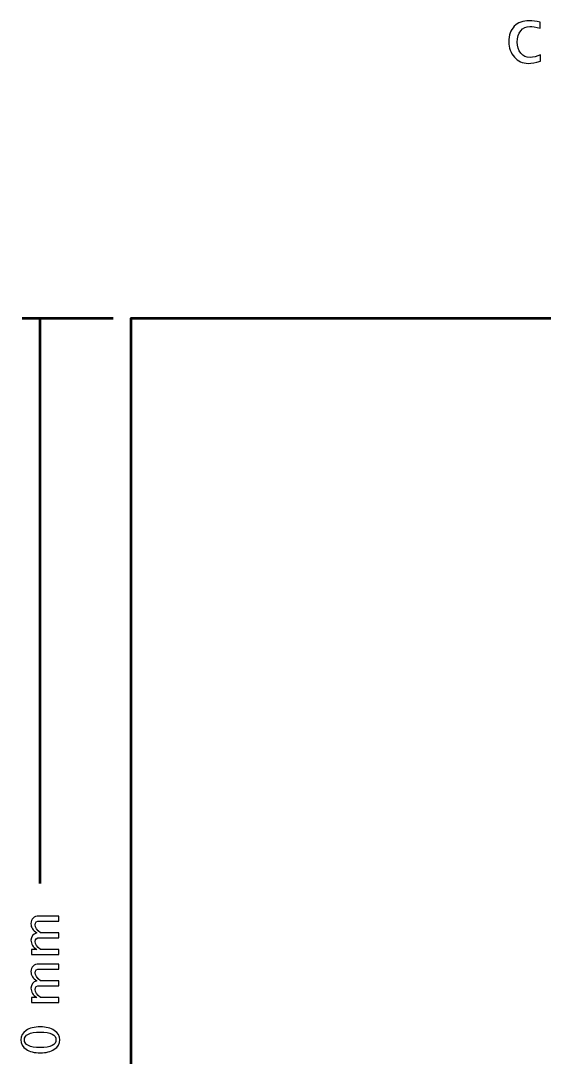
# Model space of a CAD drawing. Header units: centimetres. Extents: x -21.1 to 20.5, y -19 to 20.1.
# Drawn here: x -21.06 to -12.43, y 0.82 to 17.91 of the extents above; entities that cross this region are included whole.
import ezdxf

# ---------------------------------------------------------------- set-up
doc = ezdxf.new("R2010")
doc.units = ezdxf.units.CM
doc.header["$MEASUREMENT"] = 0
doc.layers.add('Layer 1', color=7, linetype='Continuous')

msp = doc.modelspace()

# ---------------------------------------------------------------- linework, layer by layer
at = {"layer": 'Layer 1', "lineweight": 53}
msp.add_lwpolyline([(-19.25, -10), (13.25, -10), (13.25, 13), (-19.25, 13), (-19.25, -10)], close=True, dxfattribs=at)
at = {"layer": 'Layer 1'}
for points, knots in [([(-12.49309, 17.23919), (-12.57204, 17.21548), (-12.6402, 17.20363), (-12.69756, 17.20363), (-12.69756, 17.20363), (-12.78858, 17.20363), (-12.86393, 17.23729), (-12.92383, 17.30438), (-12.92383, 17.30438), (-12.98373, 17.37169), (-13.01379, 17.45657), (-13.01379, 17.55881), (-13.01379, 17.55881), (-13.01379, 17.66803), (-12.98416, 17.75333), (-12.92489, 17.81429), (-12.92489, 17.81429), (-12.86562, 17.87546), (-12.78286, 17.90594), (-12.6766, 17.90594), (-12.6766, 17.90594), (-12.62432, 17.90594), (-12.56548, 17.89874), (-12.50071, 17.88435), (-12.50071, 17.88435), (-12.50071, 17.88435), (-12.50071, 17.78148), (-12.50071, 17.78148), (-12.50071, 17.78148), (-12.5695, 17.8018), (-12.62559, 17.81196), (-12.66877, 17.81196), (-12.66877, 17.81196), (-12.73143, 17.81196), (-12.78159, 17.78847), (-12.81906, 17.74169), (-12.81906, 17.74169), (-12.85652, 17.69491), (-12.87536, 17.63247), (-12.87536, 17.55457), (-12.87536, 17.55457), (-12.87536, 17.47901), (-12.85589, 17.41805), (-12.81715, 17.37127), (-12.81715, 17.37127), (-12.77842, 17.3247), (-12.72783, 17.30142), (-12.66496, 17.30142), (-12.66496, 17.30142), (-12.60929, 17.30142), (-12.55214, 17.31581), (-12.49309, 17.3446), (-12.49309, 17.3446), (-12.49309, 17.3446), (-12.49309, 17.23919), (-12.49309, 17.23919)], [0, 0, 0, 0, 0.06666667, 0.06666667, 0.06666667, 0.06666667, 0.13333333, 0.13333333, 0.13333333, 0.13333333, 0.2, 0.2, 0.2, 0.2, 0.26666667, 0.26666667, 0.26666667, 0.26666667, 0.33333333, 0.33333333, 0.33333333, 0.33333333, 0.4, 0.4, 0.4, 0.4, 0.46666667, 0.46666667, 0.46666667, 0.46666667, 0.53333333, 0.53333333, 0.53333333, 0.53333333, 0.6, 0.6, 0.6, 0.6, 0.66666667, 0.66666667, 0.66666667, 0.66666667, 0.73333333, 0.73333333, 0.73333333, 0.73333333, 0.8, 0.8, 0.8, 0.8, 0.86666667, 0.86666667, 0.86666667, 0.86666667, 1, 1, 1, 1]), ([(-20.43631, 2.51826), (-20.43631, 2.51826), (-20.88505, 2.51826), (-20.88505, 2.51826), (-20.88505, 2.51826), (-20.88505, 2.51826), (-20.88505, 2.59954), (-20.88505, 2.59954), (-20.88505, 2.59954), (-20.88505, 2.59954), (-20.80024, 2.59954), (-20.80024, 2.59954), (-20.80024, 2.59954), (-20.86303, 2.63919), (-20.89436, 2.68999), (-20.89436, 2.75222), (-20.89436, 2.75222), (-20.89436, 2.8122), (-20.86303, 2.85298), (-20.80024, 2.87471), (-20.80024, 2.87471), (-20.8636, 2.91323), (-20.89521, 2.96347), (-20.89521, 3.02513), (-20.89521, 3.02513), (-20.89521, 3.0645), (-20.88363, 3.09512), (-20.86035, 3.117), (-20.86035, 3.117), (-20.83707, 3.13887), (-20.80447, 3.14988), (-20.76256, 3.14988), (-20.76256, 3.14988), (-20.76256, 3.14988), (-20.43631, 3.14988), (-20.43631, 3.14988), (-20.43631, 3.14988), (-20.43631, 3.14988), (-20.43631, 3.0686), (-20.43631, 3.0686), (-20.43631, 3.0686), (-20.43631, 3.0686), (-20.74915, 3.0686), (-20.74915, 3.0686), (-20.74915, 3.0686), (-20.80024, 3.0686), (-20.82578, 3.04828), (-20.82578, 3.00764), (-20.82578, 3.00764), (-20.82578, 2.96544), (-20.796, 2.92113), (-20.73631, 2.87471), (-20.73631, 2.87471), (-20.73631, 2.87471), (-20.43631, 2.87471), (-20.43631, 2.87471), (-20.43631, 2.87471), (-20.43631, 2.87471), (-20.43631, 2.79343), (-20.43631, 2.79343), (-20.43631, 2.79343), (-20.43631, 2.79343), (-20.74944, 2.79343), (-20.74944, 2.79343), (-20.74944, 2.79343), (-20.80094, 2.79343), (-20.82662, 2.77283), (-20.82662, 2.73148), (-20.82662, 2.73148), (-20.82662, 2.69042), (-20.79671, 2.64639), (-20.73674, 2.59954), (-20.73674, 2.59954), (-20.73674, 2.59954), (-20.43631, 2.59954), (-20.43631, 2.59954), (-20.43631, 2.59954), (-20.43631, 2.59954), (-20.43631, 2.51826), (-20.43631, 2.51826)], [0, 0, 0, 0, 0.04761905, 0.04761905, 0.04761905, 0.04761905, 0.0952381, 0.0952381, 0.0952381, 0.0952381, 0.14285714, 0.14285714, 0.14285714, 0.14285714, 0.19047619, 0.19047619, 0.19047619, 0.19047619, 0.23809524, 0.23809524, 0.23809524, 0.23809524, 0.28571429, 0.28571429, 0.28571429, 0.28571429, 0.33333333, 0.33333333, 0.33333333, 0.33333333, 0.38095238, 0.38095238, 0.38095238, 0.38095238, 0.42857143, 0.42857143, 0.42857143, 0.42857143, 0.47619048, 0.47619048, 0.47619048, 0.47619048, 0.52380952, 0.52380952, 0.52380952, 0.52380952, 0.57142857, 0.57142857, 0.57142857, 0.57142857, 0.61904762, 0.61904762, 0.61904762, 0.61904762, 0.66666667, 0.66666667, 0.66666667, 0.66666667, 0.71428571, 0.71428571, 0.71428571, 0.71428571, 0.76190476, 0.76190476, 0.76190476, 0.76190476, 0.80952381, 0.80952381, 0.80952381, 0.80952381, 0.85714286, 0.85714286, 0.85714286, 0.85714286, 0.9047619, 0.9047619, 0.9047619, 0.9047619, 1, 1, 1, 1]), ([(-20.43631, 1.72775), (-20.43631, 1.72775), (-20.88505, 1.72775), (-20.88505, 1.72775), (-20.88505, 1.72775), (-20.88505, 1.72775), (-20.88505, 1.80903), (-20.88505, 1.80903), (-20.88505, 1.80903), (-20.88505, 1.80903), (-20.80024, 1.80903), (-20.80024, 1.80903), (-20.80024, 1.80903), (-20.86303, 1.84868), (-20.89436, 1.89948), (-20.89436, 1.96171), (-20.89436, 1.96171), (-20.89436, 2.02169), (-20.86303, 2.06247), (-20.80024, 2.0842), (-20.80024, 2.0842), (-20.8636, 2.12272), (-20.89521, 2.17296), (-20.89521, 2.23462), (-20.89521, 2.23462), (-20.89521, 2.27399), (-20.88363, 2.30461), (-20.86035, 2.32649), (-20.86035, 2.32649), (-20.83707, 2.34836), (-20.80447, 2.35937), (-20.76256, 2.35937), (-20.76256, 2.35937), (-20.76256, 2.35937), (-20.43631, 2.35937), (-20.43631, 2.35937), (-20.43631, 2.35937), (-20.43631, 2.35937), (-20.43631, 2.27809), (-20.43631, 2.27809), (-20.43631, 2.27809), (-20.43631, 2.27809), (-20.74915, 2.27809), (-20.74915, 2.27809), (-20.74915, 2.27809), (-20.80024, 2.27809), (-20.82578, 2.25777), (-20.82578, 2.21713), (-20.82578, 2.21713), (-20.82578, 2.17493), (-20.796, 2.13062), (-20.73631, 2.0842), (-20.73631, 2.0842), (-20.73631, 2.0842), (-20.43631, 2.0842), (-20.43631, 2.0842), (-20.43631, 2.0842), (-20.43631, 2.0842), (-20.43631, 2.00292), (-20.43631, 2.00292), (-20.43631, 2.00292), (-20.43631, 2.00292), (-20.74944, 2.00292), (-20.74944, 2.00292), (-20.74944, 2.00292), (-20.80094, 2.00292), (-20.82662, 1.98232), (-20.82662, 1.94097), (-20.82662, 1.94097), (-20.82662, 1.89991), (-20.79671, 1.85588), (-20.73674, 1.80903), (-20.73674, 1.80903), (-20.73674, 1.80903), (-20.43631, 1.80903), (-20.43631, 1.80903), (-20.43631, 1.80903), (-20.43631, 1.80903), (-20.43631, 1.72775), (-20.43631, 1.72775)], [0, 0, 0, 0, 0.04761905, 0.04761905, 0.04761905, 0.04761905, 0.0952381, 0.0952381, 0.0952381, 0.0952381, 0.14285714, 0.14285714, 0.14285714, 0.14285714, 0.19047619, 0.19047619, 0.19047619, 0.19047619, 0.23809524, 0.23809524, 0.23809524, 0.23809524, 0.28571429, 0.28571429, 0.28571429, 0.28571429, 0.33333333, 0.33333333, 0.33333333, 0.33333333, 0.38095238, 0.38095238, 0.38095238, 0.38095238, 0.42857143, 0.42857143, 0.42857143, 0.42857143, 0.47619048, 0.47619048, 0.47619048, 0.47619048, 0.52380952, 0.52380952, 0.52380952, 0.52380952, 0.57142857, 0.57142857, 0.57142857, 0.57142857, 0.61904762, 0.61904762, 0.61904762, 0.61904762, 0.66666667, 0.66666667, 0.66666667, 0.66666667, 0.71428571, 0.71428571, 0.71428571, 0.71428571, 0.76190476, 0.76190476, 0.76190476, 0.76190476, 0.80952381, 0.80952381, 0.80952381, 0.80952381, 0.85714286, 0.85714286, 0.85714286, 0.85714286, 0.9047619, 0.9047619, 0.9047619, 0.9047619, 1, 1, 1, 1]), ([(-20.42107, 1.11081), (-20.42107, 1.0466), (-20.45056, 0.99481), (-20.50941, 0.95558), (-20.50941, 0.95558), (-20.56825, 0.91621), (-20.64586, 0.8966), (-20.74238, 0.8966), (-20.74238, 0.8966), (-20.8389, 0.8966), (-20.91651, 0.91621), (-20.97536, 0.95558), (-20.97536, 0.95558), (-21.0342, 0.99481), (-21.06369, 1.0466), (-21.06369, 1.11081), (-21.06369, 1.11081), (-21.06369, 1.1753), (-21.03434, 1.22708), (-20.97564, 1.26631), (-20.97564, 1.26631), (-20.91694, 1.3054), (-20.83918, 1.32502), (-20.74238, 1.32502), (-20.74238, 1.32502), (-20.64586, 1.32502), (-20.56825, 1.3054), (-20.50941, 1.26631), (-20.50941, 1.26631), (-20.45056, 1.22708), (-20.42107, 1.1753), (-20.42107, 1.11081)], [0, 0, 0, 0, 0.11111111, 0.11111111, 0.11111111, 0.11111111, 0.22222222, 0.22222222, 0.22222222, 0.22222222, 0.33333333, 0.33333333, 0.33333333, 0.33333333, 0.44444444, 0.44444444, 0.44444444, 0.44444444, 0.55555556, 0.55555556, 0.55555556, 0.55555556, 0.66666667, 0.66666667, 0.66666667, 0.66666667, 0.77777778, 0.77777778, 0.77777778, 0.77777778, 1, 1, 1, 1]), ([(-20.48203, 1.11067), (-20.48203, 1.19547), (-20.56881, 1.23781), (-20.74238, 1.23781), (-20.74238, 1.23781), (-20.91595, 1.23781), (-21.00273, 1.19547), (-21.00273, 1.11067), (-21.00273, 1.11067), (-21.00273, 1.02614), (-20.91595, 0.98381), (-20.74238, 0.98381), (-20.74238, 0.98381), (-20.56881, 0.98381), (-20.48203, 1.02614), (-20.48203, 1.11067)], [0, 0, 0, 0, 0.2, 0.2, 0.2, 0.2, 0.4, 0.4, 0.4, 0.4, 0.6, 0.6, 0.6, 0.6, 1, 1, 1, 1])]:
    msp.add_open_spline(points, degree=3, knots=knots, dxfattribs=at)
at = {"layer": 'Layer 1', "lineweight": 53}
for points in [[(-19.54106, 13), (-19.54106, 13), (-21.04106, 13), (-21.04106, 13)], [(-20.75, 13), (-20.75, 13), (-20.75, 3.68632), (-20.75, 3.68632)]]:
    msp.add_open_spline(points, degree=3, dxfattribs=at)

doc.saveas('drawing.dxf')
